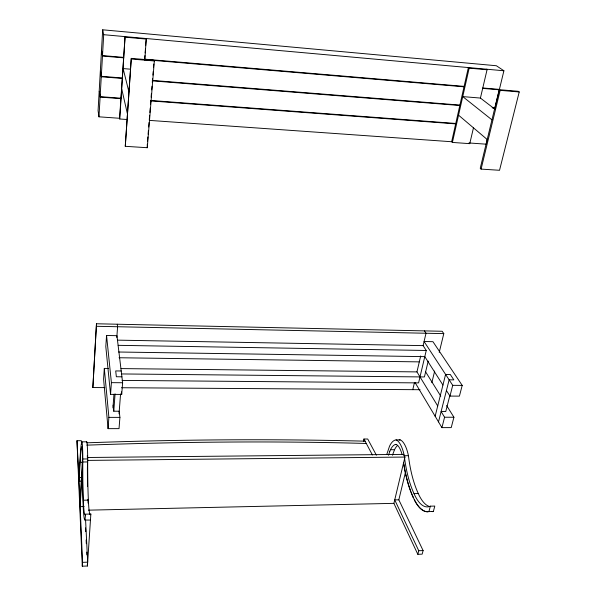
<?xml version="1.0" encoding="UTF-8"?>
<svg xmlns="http://www.w3.org/2000/svg" width="596" height="596" viewBox="0 0 596 596"><rect width="100%" height="100%" fill="white"/><g stroke="black" fill="none" stroke-linecap="round" stroke-linejoin="round"><path stroke-width="0.89" d="M81.957 441.837L82.121 442.485A31.327 1.594 -88.9 0 1 82.814 458.995L82.792 462.861A79.506 4.507 -88.8 0 0 83.328 500.215A52.739 2.935 -88.9 0 0 85.578 514.162L90.853 514.043L87.418 566.021L82.293 566.2L82.539 562.341L78.91 478.327L80.289 454.666A38.762 1.989 -88.9 0 1 81.957 441.837L86.733 441.807L86.904 442.455A31.29 1.736 -88.9 0 1 87.709 458.942L87.694 462.809A79.402 4.91 -88.9 0 0 88.372 500.118A52.679 3.196 -88.9 0 0 90.085 514.646M81.533 444.556L81.309 440.69L76.973 440.72L82.293 566.2M81.801 481.114L79.03 481.158L80.393 457.773A33.935 1.736 -88.9 0 1 81.719 446.769L81.957 447.097A26.537 1.356 -88.9 0 1 82.509 457.825L79.998 503.605M482.767 87.97L499.403 89.385L503.911 70.768L496.364 65.739L102.683 29.8L101.514 50.355L102.497 55.577L123.685 57.38M98.966 116.823L100.106 97.096L99.182 91.233L98.072 110.67L98.966 116.823L119.587 118.284L119.729 118.991L126.844 119.491M100.128 96.641L101.275 76.765L100.322 71.207L99.212 90.786L100.128 96.641L120.936 98.213M101.305 76.303L102.467 56.046L101.491 50.816L100.351 70.753L101.305 76.303L122.299 77.987M102.497 55.577L103.697 34.695L102.683 29.8M405.556 471.913L398.828 499.82L423.108 550.577L422.169 554.153L417.818 554.31L393.904 503.352L404.96 457.058L403.574 454.375L87.627 457.49L87.396 468.225A84.617 5.23 -88.9 0 0 87.567 486.5M439.23 352.34L443.797 333.626L442.15 331.272L96.478 323.77L92.857 387.549L104.829 387.623M92.857 387.549L96.478 323.77M84.118 506.555L80.132 506.637L82.509 466.817L82.509 468.292A84.721 4.805 -88.8 0 0 83.082 503.963L83.202 506.823A57.939 3.226 -88.9 0 0 85.012 520.189L85.578 514.162M119.587 118.284L125.078 36.617L119.729 118.991M108.576 368.447L104.315 368.402L103.585 379.123L108.07 428.658L119.029 428.628L119.908 417.371L119.23 411.21L113.776 411.21L113.166 405.161M106.557 335.488L105.805 346.589L110.551 394.373L121.711 394.425L122.627 382.744L116.943 335.682L106.557 335.488L111.4 382.654L110.551 394.373M131.276 58.371L125.272 146.311L147.279 147.719L154.342 60.971L154.103 60.308L131.276 58.371L125.272 146.311M108.07 428.658L108.889 417.371L104.315 368.402M116.809 337.463L117.598 326.735L117.285 324.217M112.957 407.947L113.97 394.269M113.776 411.21L115.073 393.859M144.932 55.577L144.619 59.63L464.023 86.807M145.141 52.888L145.484 48.403M145.692 45.706L146.109 40.319M144.821 60.211L146.244 38.531M119.029 413.795L120.578 393.889M147.286 144.187L147.279 147.719M147.51 141.476L147.875 136.946M148.099 134.234L148.389 130.621M148.687 127L149.052 122.478M149.276 119.766L149.641 115.244M149.857 112.54L150.229 108.025M150.52 104.419L150.81 100.813M151.108 97.208L151.399 93.602M151.697 89.907L152.002 86.204M152.3 82.509L152.598 78.806M152.904 75.111L153.202 71.408M153.5 67.706L153.805 64.01M363.426 441.465L363.94 439.028L367.71 439.006L376.396 455.188M473.567 127.38L469.76 143.658L452.401 142.429L451.649 141.736L468.359 67.564L469.164 68.145L487.051 69.754L480.421 98.064L494.859 109.128M452.401 142.429L469.164 68.145M412.79 389.672L414.429 382.684M437.717 405.965L416.954 371.897L420.687 355.968M122.076 380.412L418.586 382.893L426.252 350.478L423.108 345.62L426.013 333.246L424.434 330.884M428.204 361.109L424.419 376.948L121.621 373.945M499.247 89.683L480.234 168.31L481.091 169.1L499.537 170.285L519.22 91.963L518.259 91.3L499.247 89.683L500.171 90.346L519.22 91.963M487.223 139.755L486.157 144.172L468.985 142.965M481.091 169.1L500.171 90.346M431.847 382.654L434.67 371.062M435.147 416.246L445.592 374.43L450.271 374.474L453.839 379.868L449.131 379.831L438.507 421.893M449.771 395.804L445.756 411.56L441.115 411.553L444.579 417.237L441.927 427.637L451.224 427.608L453.921 417.237L446.627 405.533M386.893 454.07L389.546 446.158A35.864 12.643 87.7 0 1 396.087 439.9L400.184 439.87L401.324 440.481A28.943 10.281 87.8 0 1 408.431 455.657L408.901 459.248A72.973 28.578 88.1 0 0 418.295 493.555A48.462 18.64 87.7 0 0 428.949 506.317M449.98 396.087L452.722 385.329L424.076 341.515L432.949 341.687L462.205 385.403L459.412 396.131L449.98 396.087L446.426 390.522M388.51 455.255L389.821 451.239M392.533 455.217L392.675 454.688M417.818 554.31L418.75 550.726L394.731 499.902L398.828 499.82M430.334 506.175L428.926 511.592L433.367 511.495L434.789 506.071L430.334 506.175A48.514 18.461 87.7 0 1 414.011 493.63A73.055 28.303 88.1 0 1 404.714 459.293L404.252 455.694A28.973 10.177 87.9 0 0 397.219 440.511L396.094 439.915M392.675 454.673L394.53 449.697A31.364 11.175 87.6 0 1 397.666 445.413M389.821 451.232L390.492 449.734A31.402 11.063 87.7 0 1 395.334 444.474L396.914 444.78A24.563 8.627 87.9 0 1 402.136 454.651M90.257 520.062L85.206 520.04M395.334 444.482L396.102 444.333M429.098 511.599L427.734 511.748A53.297 20.279 87.7 0 1 414.242 499.716M432.16 511.651L433.367 511.495M87.016 442.813C179.664 439.468 272.409 438.805 365.087 441.174M86.837 445.152C179.947 441.8 273.169 440.824 366.302 443.469M82.539 562.341L87.672 562.162L85.6 520.442M418.75 550.726L423.108 550.577M88.394 510.161L393.904 503.352M83.328 500.215L88.372 500.118M414.011 493.644L418.303 493.548M403.715 462.943L403.753 464.306A77.845 30.165 88.1 0 0 413.021 497.101L413.192 497.101A77.838 30.18 88.1 0 1 412.29 495.053M79.246 477.508L82.024 477.47M82.814 458.995L87.709 458.942M404.259 455.724L408.439 455.679M87.791 460.403L404.96 457.058M82.799 461.997L87.694 461.945M80.132 462.317L82.464 462.287M390.492 449.734L394.53 449.697M108.889 417.371L119.908 417.371M444.579 417.237L453.921 417.237M121.487 387.735L420.083 389.717M111.4 382.654L122.627 382.744M452.722 385.329L462.205 385.403M121.904 376.806L116.354 376.754L115.706 370.928L121.204 370.98M121.04 368.589L416.954 371.897M119.036 357.749L419.301 361.876M118.597 352.012L424.799 356.639L442.94 385.061M118.164 345.33L426.252 350.478M117.539 340.145L423.108 345.62M96.694 326.295L443.797 333.626M149.276 120.377L451.649 141.736M150.803 100.463L455.769 123.469M100.106 97.096L120.906 98.66M150.773 100.91L455.672 123.879M152.345 80.4L459.903 105.082M492.177 107.675L494.933 107.891L499.306 89.802L482.671 88.394M101.275 76.765L122.262 78.448M152.308 80.855L459.814 105.499M492.996 108.159L494.829 108.308M130.405 69.181L123.126 68.585L128.907 91.866M480.421 98.064L462.734 96.604L491.953 119.848M144.657 59.168L464.12 86.383M102.467 56.046L123.655 57.849M131.463 59.026L154.342 60.971M103.697 34.695L503.911 70.768M125.242 37.183L146.452 39.09M486.217 69.173L487.051 69.754M458.548 115.17L487.2 139.501M425.708 371.993L440.787 396.176M415.099 382.595L441.927 427.637M363.94 439.028L372.396 454.964M413.021 497.101L414.406 499.724A53.297 20.286 87.7 0 0 427.906 511.748M121.748 89.028L127.365 113.642M121.405 391.855L121.711 394.425M76.973 440.72L78.91 478.327M85.548 527.907L85.727 531.625M86.144 539.991L86.323 543.708M86.733 552.075L86.867 554.861M87.329 564.159L87.418 566.021M90.853 514.043A52.679 3.196 -88.9 0 1 90.339 514.773M399.141 440.086A35.827 12.769 87.6 0 1 400.184 439.87M86.547 442.023A38.718 2.16 -88.9 0 1 86.733 441.807M88.081 503.121A84.617 5.23 -88.9 0 1 87.917 499.299M87.321 455.508A26.507 1.475 -88.9 0 1 87.374 457.773M411.992 494.36A77.838 30.18 88.1 0 1 411.128 492.184M410.845 491.447A77.838 30.18 88.1 0 1 403.917 464.306"/></g></svg>
